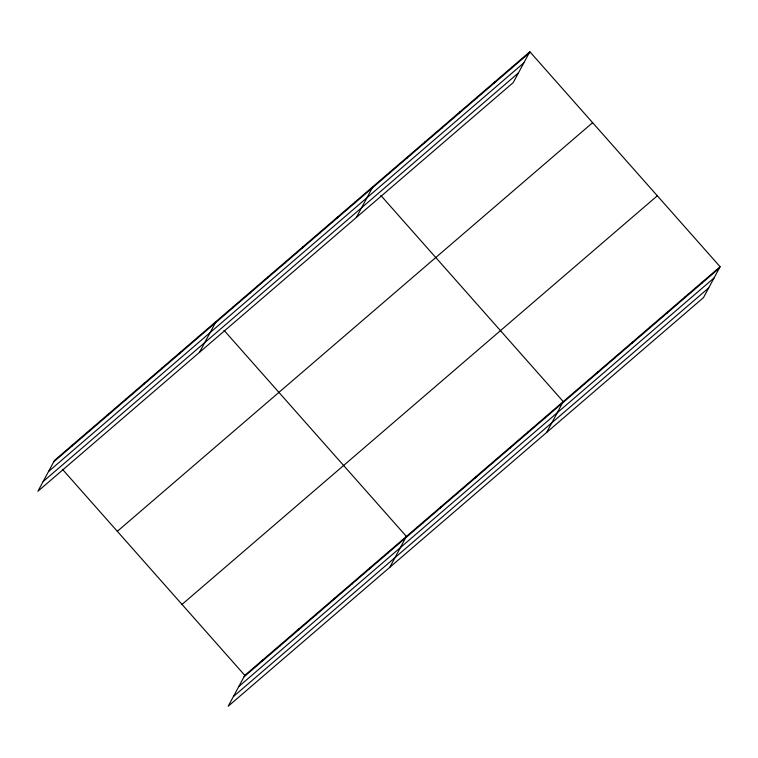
<?xml version="1.0" encoding="UTF-8"?>
<svg xmlns="http://www.w3.org/2000/svg" width="758" height="758" viewBox="0 0 758 758"><rect width="100%" height="100%" fill="white"/><g stroke="black" fill="none" stroke-linecap="round" stroke-linejoin="round"><path stroke-width="1.14" d="M71.697 446.396L72.493 444.927M89.652 430.961L90.448 429.483M107.608 415.526L108.403 414.048M125.563 400.082L126.359 398.613M143.518 384.647L144.314 383.178M161.473 369.212L162.269 367.734M179.428 353.778L180.224 352.299M197.383 338.333L198.179 336.865M199.496 352.328L216.134 321.43M232.772 307.919L233.568 306.44M250.197 292.939L250.993 291.46M267.621 277.949L268.417 276.481M285.055 262.969L285.851 261.491M302.48 247.989L303.276 246.511M319.904 233L320.7 231.531M337.338 218.02L338.125 216.542M354.763 203.04L355.559 201.562M356.345 217.48L372.983 186.582M389.621 173.07L390.408 171.602M407.046 158.09L407.842 156.612M424.471 143.101L425.266 141.632M441.905 128.121L442.691 126.652M459.329 113.141L460.125 111.663M476.754 98.161L477.549 96.683M494.188 83.172L494.974 81.703M511.612 68.192L512.408 66.713M529.833 51.733L513.194 82.631L37.9 491.26L54.538 460.362L529.833 51.733L720.1 266.74L703.462 297.638L228.167 706.266L244.806 675.369L720.1 266.74M261.965 661.402L262.761 659.934M279.92 645.968L280.716 644.499M297.875 630.533L298.671 629.055M315.83 615.098L316.626 613.62M333.785 599.654L334.581 598.185M351.74 584.219L352.536 582.75M369.705 568.784L370.491 567.306M387.66 553.349L388.447 551.871M389.773 567.335L406.402 536.437L223.989 330.299M423.04 522.925L423.836 521.457M440.464 507.945L441.26 506.467M457.898 492.965L458.685 491.487M475.323 477.976L476.119 476.507M492.747 462.996L493.543 461.518M510.172 448.016L510.968 446.538M527.606 433.026L528.402 431.558M545.03 418.046L545.826 416.568M546.613 432.486L563.251 401.588L380.829 195.45M579.889 388.077L580.675 386.608M597.313 373.097L598.109 371.619M614.738 358.117L615.534 356.639M632.172 343.128L632.958 341.659M649.597 328.148L650.392 326.679M667.021 313.168L667.817 311.69M684.455 298.178L685.241 296.71M701.88 283.198L702.675 281.73M53.742 461.83L529.037 53.212M48.512 471.542L523.806 62.914M43.13 481.548L518.425 72.92M117.329 531.311L592.623 122.682M182.015 604.42L657.309 195.791M244.01 676.847L719.304 268.218M238.779 686.549L714.074 277.93M233.398 696.555L708.692 287.926M62.383 469.23L244.806 675.369"/></g></svg>
